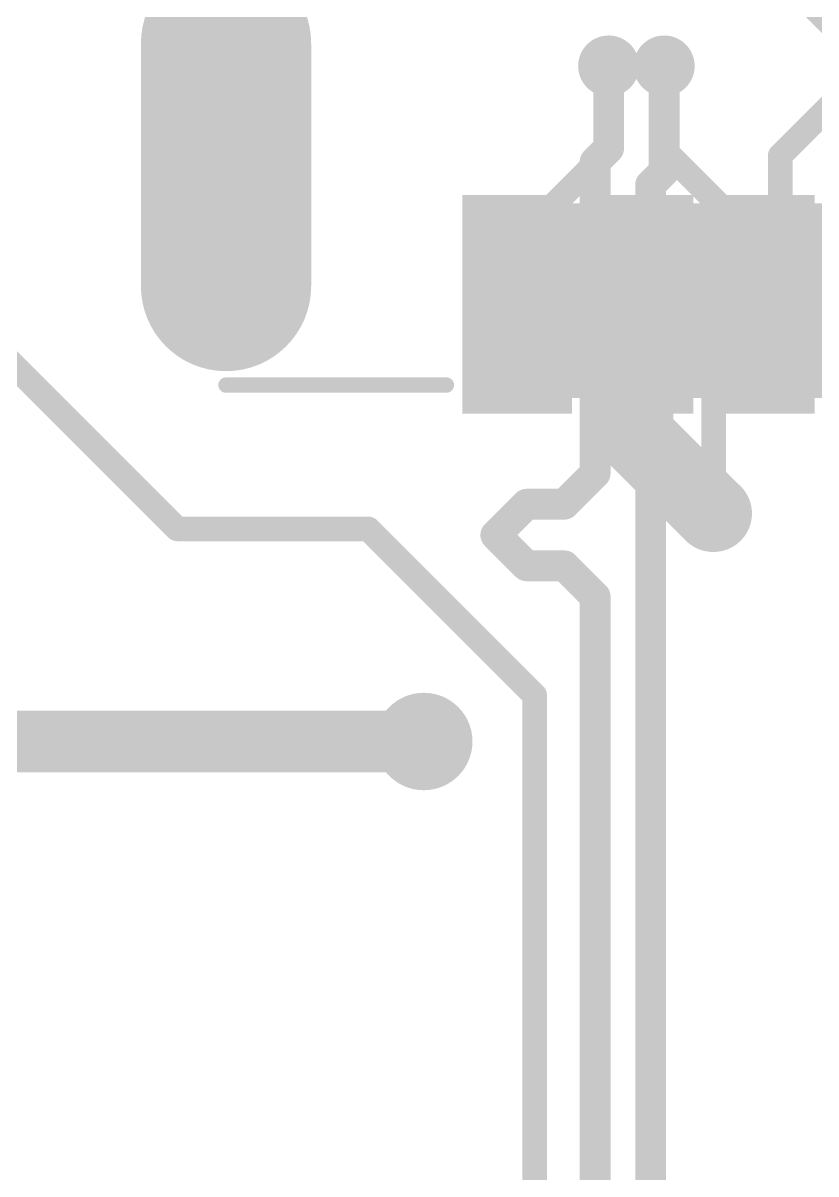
# Model space of a CAD drawing. Header units: millimetres. Extents: x -0.39 to 4.37, y -0.38 to 3.54.
# Drawn here: x 0.994 to 1.2513, y 2.6927 to 3.0661 of the extents above; entities that cross this region are included whole.
import ezdxf

# ---------------------------------------------------------------- set-up
doc = ezdxf.new("R2010")
doc.units = ezdxf.units.MM
doc.header["$MEASUREMENT"] = 0
for name, color, linetype in [('BottomLayer', 5, 'Continuous'), ('BottomPaste', 16, 'Continuous'), ('BottomSolder', 6, 'Continuous'), ('MultiLayer', 9, 'Continuous'), ('PadHoleLayer', 156, 'Continuous'), ('TopLayer', 1, 'Continuous'), ('TopOverlay', 2, 'Continuous'), ('TopPaste', 8, 'Continuous'), ('TopSolder', 216, 'Continuous'), ('ViaHoleLayer', 16, 'Continuous')]:
    doc.layers.add(name, color=color, linetype=linetype)

# ---------------------------------------------------------------- blocks, each defined once
blk = doc.blocks.new('U231_091N_4BLRA00_S_234')
at = {"layer": 'BottomLayer'}
h = blk.add_hatch(color=5, dxfattribs=at)
edge = h.paths.add_edge_path()
edge.add_arc((0.2519685, 0.12303155), 0.023622, 0, 180)
edge.add_line((0.2283465, 0.12303155), (0.2283465, 0.04429124999999999))
edge.add_arc((0.2519685, 0.04429125), 0.023622, 180, 360)
edge.add_line((0.2755905, 0.04429125), (0.2755905, 0.12303155))
at = {"layer": 'BottomSolder'}
h = blk.add_hatch(color=6, dxfattribs=at)
edge = h.paths.add_edge_path()
edge.add_arc((0.2519685, 0.12303155), 0.027622, 0, 180)
edge.add_line((0.2243465, 0.12303155), (0.2243465, 0.04429124999999999))
edge.add_arc((0.2519685, 0.04429125), 0.027622, 180, 360)
edge.add_line((0.2795905, 0.04429125), (0.2795905, 0.12303155))
at = {"layer": 'MultiLayer'}
h = blk.add_hatch(color=9, dxfattribs=at)
edge = h.paths.add_edge_path()
edge.add_arc((0.2519685, 0.12303155), 0.023622, 0, 180)
edge.add_line((0.2283465, 0.12303155), (0.2283465, 0.04429124999999999))
edge.add_arc((0.2519685, 0.04429125), 0.023622, 180, 360)
edge.add_line((0.2755905, 0.04429125), (0.2755905, 0.12303155))
at = {"layer": 'PadHoleLayer'}
h = blk.add_hatch(color=156, dxfattribs=at)
edge = h.paths.add_edge_path()
edge.add_arc((0.2519685, 0.0462598), 0.011811, 180, 360)
edge.add_line((0.2637795, 0.0462598), (0.2637795, 0.121063))
edge.add_arc((0.2519685, 0.121063), 0.011811, 0, 180)
edge.add_line((0.2401575, 0.121063), (0.2401575, 0.04625979999999999))
at = {"layer": 'TopLayer'}
for points in [[(0.06496065, 0.16043305), (0.09251975, 0.16043305), (0.09251975, 0.09744095), (0.06496065, 0.09744095)], [(0.10433075, 0.16043305), (0.13188985, 0.16043305), (0.13188985, 0.09744095), (0.10433075, 0.09744095)], [(0.14370075, 0.16043305), (0.17125985, 0.16043305), (0.17125985, 0.09744095), (0.14370075, 0.09744095)]]:
    blk.add_hatch(color=1, dxfattribs=at).paths.add_polyline_path(points)
h = blk.add_hatch(color=1, dxfattribs=at)
edge = h.paths.add_edge_path()
edge.add_arc((0.2519685, 0.12303155), 0.023622, 0, 180)
edge.add_line((0.2283465, 0.12303155), (0.2283465, 0.04429124999999999))
edge.add_arc((0.2519685, 0.04429125), 0.023622, 180, 360)
edge.add_line((0.2755905, 0.04429125), (0.2755905, 0.12303155))
at = {"layer": 'TopPaste'}
for points in [[(0.06496065, 0.16043305), (0.09251975, 0.16043305), (0.09251975, 0.09744095), (0.06496065, 0.09744095)], [(0.10433075, 0.16043305), (0.13188985, 0.16043305), (0.13188985, 0.09744095), (0.10433075, 0.09744095)], [(0.14370075, 0.16043305), (0.17125985, 0.16043305), (0.17125985, 0.09744095), (0.14370075, 0.09744095)]]:
    blk.add_hatch(color=8, dxfattribs=at).paths.add_polyline_path(points)
at = {"layer": 'TopSolder'}
for points in [[(0.06096065, 0.16443305), (0.09651975, 0.16443305), (0.09651975, 0.09344095), (0.06096065, 0.09344095)], [(0.10033075, 0.16443305), (0.13588985, 0.16443305), (0.13588985, 0.09344095), (0.10033075, 0.09344095)], [(0.13970075, 0.16443305), (0.17525985, 0.16443305), (0.17525985, 0.09344095), (0.13970075, 0.09344095)]]:
    blk.add_hatch(color=216, dxfattribs=at).paths.add_polyline_path(points)
h = blk.add_hatch(color=216, dxfattribs=at)
edge = h.paths.add_edge_path()
edge.add_arc((0.2519685, 0.12303155), 0.027622, 0, 180)
edge.add_line((0.2243465, 0.12303155), (0.2243465, 0.04429124999999999))
edge.add_arc((0.2519685, 0.04429125), 0.027622, 180, 360)
edge.add_line((0.2795905, 0.04429125), (0.2795905, 0.12303155))
at = {"layer": 'TopOverlay', "const_width": 0.005}
blk.add_lwpolyline([(0.2519685, 0.1551575), (0.1804724, 0.1551575)], dxfattribs=at)
at = {"layer": 'TopOverlay', "const_width": 0.0025}
for points in [[(0.1792224, 0.1551575, 1), (0.1817224, 0.1551575, 1)], [(0.2507185, 0.1551575, 1), (0.2532185, 0.1551575, 1)]]:
    blk.add_lwpolyline(points, format="xyb", close=True, dxfattribs=at)
blk = doc.blocks.new('DFN2510_10L_B_243')
at = {"layer": 'BottomLayer'}
for points in [[(-0.027559, 0.043307), (-0.003937, 0.043307), (-0.003937, 0.035433), (-0.027559, 0.035433)], [(0.0039371, 0.043307), (0.0275591, 0.043307), (0.0275591, 0.035433), (0.0039371, 0.035433)], [(-0.027559, 0.0236219), (-0.003937, 0.0236219), (-0.003937, 0.0157479), (-0.027559, 0.0157479)], [(0.0039371, 0.023622), (0.0275591, 0.023622), (0.0275591, 0.015748), (0.0039371, 0.015748)], [(-0.02755905, 0.007874), (0.02755905, 0.007874), (0.02755905, -0.007874), (-0.02755905, -0.007874)], [(-0.027559, -0.0157482), (-0.003937, -0.0157482), (-0.003937, -0.0236222), (-0.027559, -0.0236222)], [(0.0039371, -0.0157481), (0.0275591, -0.0157481), (0.0275591, -0.0236221), (0.0039371, -0.0236221)], [(-0.027559, -0.0354332), (-0.003937, -0.0354332), (-0.003937, -0.0433072), (-0.027559, -0.0433072)], [(0.0039371, -0.0354332), (0.0275591, -0.0354332), (0.0275591, -0.0433072), (0.0039371, -0.0433072)]]:
    blk.add_hatch(color=5, dxfattribs=at).paths.add_polyline_path(points)
at = {"layer": 'BottomPaste'}
for points in [[(-0.027559, 0.043307), (-0.003937, 0.043307), (-0.003937, 0.035433), (-0.027559, 0.035433)], [(0.0039371, 0.043307), (0.0275591, 0.043307), (0.0275591, 0.035433), (0.0039371, 0.035433)], [(-0.027559, 0.0236219), (-0.003937, 0.0236219), (-0.003937, 0.0157479), (-0.027559, 0.0157479)], [(0.0039371, 0.023622), (0.0275591, 0.023622), (0.0275591, 0.015748), (0.0039371, 0.015748)], [(-0.02755905, 0.007874), (0.02755905, 0.007874), (0.02755905, -0.007874), (-0.02755905, -0.007874)], [(-0.027559, -0.0157482), (-0.003937, -0.0157482), (-0.003937, -0.0236222), (-0.027559, -0.0236222)], [(0.0039371, -0.0157481), (0.0275591, -0.0157481), (0.0275591, -0.0236221), (0.0039371, -0.0236221)], [(-0.027559, -0.0354332), (-0.003937, -0.0354332), (-0.003937, -0.0433072), (-0.027559, -0.0433072)], [(0.0039371, -0.0354332), (0.0275591, -0.0354332), (0.0275591, -0.0433072), (0.0039371, -0.0433072)]]:
    blk.add_hatch(color=16, dxfattribs=at).paths.add_polyline_path(points)
at = {"layer": 'BottomSolder'}
for points in [[(-0.031559, 0.047307), (6.3e-05, 0.047307), (6.3e-05, 0.031433), (-0.031559, 0.031433)], [(-6.29e-05, 0.047307), (0.0315591, 0.047307), (0.0315591, 0.031433), (-6.29e-05, 0.031433)], [(-0.031559, 0.0276219), (6.3e-05, 0.0276219), (6.3e-05, 0.0117479), (-0.031559, 0.0117479)], [(-6.29e-05, 0.027622), (0.0315591, 0.027622), (0.0315591, 0.011748), (-6.29e-05, 0.011748)], [(-0.03155905, 0.011874), (0.03155905, 0.011874), (0.03155905, -0.011874), (-0.03155905, -0.011874)], [(-0.031559, -0.0117482), (6.3e-05, -0.0117482), (6.3e-05, -0.0276222), (-0.031559, -0.0276222)], [(-6.29e-05, -0.0117481), (0.0315591, -0.0117481), (0.0315591, -0.0276221), (-6.29e-05, -0.0276221)], [(-0.031559, -0.0314332), (6.3e-05, -0.0314332), (6.3e-05, -0.0473072), (-0.031559, -0.0473072)], [(-6.29e-05, -0.0314332), (0.0315591, -0.0314332), (0.0315591, -0.0473072), (-6.29e-05, -0.0473072)]]:
    blk.add_hatch(color=6, dxfattribs=at).paths.add_polyline_path(points)

msp = doc.modelspace()

# ---------------------------------------------------------------- hatches: boundary and pattern name
at = {"layer": 'BottomLayer'}
h = msp.add_hatch(color=5, dxfattribs=at)
edge = h.paths.add_edge_path()
edge.add_arc((1.184, 3.0522006), 0.0059055, 0, 360)
h = msp.add_hatch(color=5, dxfattribs=at)
edge = h.paths.add_edge_path()
edge.add_arc((1.202, 3.0522006), 0.0059055, 0, 360)
h = msp.add_hatch(color=5, dxfattribs=at)
edge = h.paths.add_edge_path()
edge.add_arc((1.218, 2.907), 0.0059055, 0, 360)
h = msp.add_hatch(color=5, dxfattribs=at)
edge = h.paths.add_edge_path()
edge.add_arc((1.124, 2.833), 0.011811, 0, 360)
at = {"layer": 'BottomSolder'}
h = msp.add_hatch(color=6, dxfattribs=at)
edge = h.paths.add_edge_path()
edge.add_arc((1.184, 3.0522006), 0.0099055, 0, 360)
h = msp.add_hatch(color=6, dxfattribs=at)
edge = h.paths.add_edge_path()
edge.add_arc((1.202, 3.0522006), 0.0099055, 0, 360)
h = msp.add_hatch(color=6, dxfattribs=at)
edge = h.paths.add_edge_path()
edge.add_arc((1.218, 2.907), 0.0099055, 0, 360)
h = msp.add_hatch(color=6, dxfattribs=at)
edge = h.paths.add_edge_path()
edge.add_arc((1.124, 2.833), 0.015811, 0, 360)
at = {"layer": 'TopLayer'}
h = msp.add_hatch(color=1, dxfattribs=at)
edge = h.paths.add_edge_path()
edge.add_arc((1.184, 3.0522006), 0.0059055, 0, 360)
h = msp.add_hatch(color=1, dxfattribs=at)
edge = h.paths.add_edge_path()
edge.add_arc((1.202, 3.0522006), 0.0059055, 0, 360)
h = msp.add_hatch(color=1, dxfattribs=at)
edge = h.paths.add_edge_path()
edge.add_arc((1.218, 2.907), 0.0059055, 0, 360)
h = msp.add_hatch(color=1, dxfattribs=at)
edge = h.paths.add_edge_path()
edge.add_arc((1.124, 2.833), 0.011811, 0, 360)
at = {"layer": 'TopSolder'}
h = msp.add_hatch(color=216, dxfattribs=at)
edge = h.paths.add_edge_path()
edge.add_arc((1.184, 3.0522006), 0.0099055, 0, 360)
h = msp.add_hatch(color=216, dxfattribs=at)
edge = h.paths.add_edge_path()
edge.add_arc((1.202, 3.0522006), 0.0099055, 0, 360)
h = msp.add_hatch(color=216, dxfattribs=at)
edge = h.paths.add_edge_path()
edge.add_arc((1.218, 2.907), 0.0099055, 0, 360)
h = msp.add_hatch(color=216, dxfattribs=at)
edge = h.paths.add_edge_path()
edge.add_arc((1.124, 2.833), 0.015811, 0, 360)
at = {"layer": 'ViaHoleLayer'}
h = msp.add_hatch(color=16, dxfattribs=at)
edge = h.paths.add_edge_path()
edge.add_arc((1.184, 3.0522006), 0.003937, 0, 360)
h = msp.add_hatch(color=16, dxfattribs=at)
edge = h.paths.add_edge_path()
edge.add_arc((1.202, 3.0522006), 0.003937, 0, 360)
h = msp.add_hatch(color=16, dxfattribs=at)
edge = h.paths.add_edge_path()
edge.add_arc((1.218, 2.907), 0.003937, 0, 360)
h = msp.add_hatch(color=16, dxfattribs=at)
edge = h.paths.add_edge_path()
edge.add_arc((1.124, 2.833), 0.0059055, 0, 360)

# ---------------------------------------------------------------- linework, layer by layer
at = {"layer": 'BottomLayer'}
for points, const_width in [([(1.184, 3.0254792), (1.184, 3.0522006)], 0.01), ([(1.202, 3.0180234), (1.202, 3.0522006)], 0.01), ([(1.239665, 3.0231162), (1.2566737, 3.0401249)], 0.008), ([(1.1796098, 3.021089), (1.184, 3.0254792)], 0.01), ([(0.921559, 3.024441), (1.044, 2.902)], 0.008), ([(1.1796098, 2.9926647), (1.1796098, 3.021089)], 0.01), ([(1.239665, 2.9779168), (1.239665, 3.0231162)], 0.008), ([(1.1976098, 3.0136332), (1.202, 3.0180234)], 0.01), ([(1.1976098, 2.9926647), (1.1976098, 3.0136332)], 0.01), ([(1.1787673, 2.9918222), (1.1796098, 2.9926647)], 0.01), ([(1.1787673, 2.9760742), (1.1787673, 2.9918222)], 0.01), ([(1.1976098, 2.9926647), (1.1984523, 2.9918222)], 0.01), ([(1.1984523, 2.9760742), (1.1984523, 2.9918222)], 0.01), ([(1.1787673, 2.9760742), (1.1796098, 2.9752317)], 0.01), ([(1.1976098, 2.9752317), (1.1984523, 2.9760742)], 0.01), ([(1.2378224, 2.9760742), (1.239665, 2.9779168)], 0.008), ([(1.1796098, 2.926), (1.1796098, 2.9752317)], 0.01), ([(1.1976098, 2.83), (1.1976098, 2.9752317)], 0.01), ([(1.2180687, 2.9760055), (1.2181373, 2.9760741)], 0.008), ([(1.2180687, 2.9070687), (1.2180687, 2.9760055)], 0.008), ([(1.2378224, 2.9603262), (1.2378224, 2.9760742)], 0.008), ([(1.1796098, 2.9200005), (1.1796098, 2.926)], 0.01), ([(1.1696098, 2.9100005), (1.1796098, 2.9200005)], 0.01), ([(1.1473787, 2.9000005), (1.1573787, 2.9100005)], 0.01), ([(1.1573787, 2.9100005), (1.1696098, 2.9100005)], 0.01), ([(1.218, 2.907), (1.2180687, 2.9070687)], 0.008), ([(1.044, 2.902), (1.106, 2.902)], 0.008), ([(1.106, 2.902), (1.16, 2.848)], 0.008), ([(1.1473787, 2.9000005), (1.1573787, 2.8900005)], 0.01), ([(1.1573787, 2.8900005), (1.1696098, 2.8900005)], 0.01), ([(1.1696098, 2.8900005), (1.1796098, 2.8800005)], 0.01), ([(1.1796098, 2.875), (1.1796098, 2.8800005)], 0.01), ([(1.1796098, 2.83), (1.1796098, 2.875)], 0.01), ([(1.16, 2.283), (1.16, 2.848)], 0.008), ([(0.716, 2.833), (1.124, 2.833)], 0.02), ([(1.1796098, 2.6752134), (1.1796098, 2.83)], 0.01), ([(1.1976098, 2.6752134), (1.1976098, 2.83)], 0.01)]:
    msp.add_lwpolyline(points, dxfattribs=dict(at, const_width=const_width))
for points, const_width in [([(1.1815, 3.0522006, 1), (1.1865, 3.0522006, 1)], 0.005), ([(1.1995, 3.0522006, 1), (1.2045, 3.0522006, 1)], 0.005), ([(1.1815, 3.0254792, 1), (1.1865, 3.0254792, 1)], 0.005), ([(1.1815, 3.0254792, 1), (1.1865, 3.0254792, 1)], 0.005), ([(1.1771098, 3.021089, 1), (1.1821098, 3.021089, 1)], 0.005), ([(1.1771098, 3.021089, 1), (1.1821098, 3.021089, 1)], 0.005), ([(1.237665, 3.0231162, 1), (1.241665, 3.0231162, 1)], 0.004), ([(1.237665, 3.0231162, 1), (1.241665, 3.0231162, 1)], 0.004), ([(1.1995, 3.0180234, 1), (1.2045, 3.0180234, 1)], 0.005), ([(1.1995, 3.0180234, 1), (1.2045, 3.0180234, 1)], 0.005), ([(1.1951098, 3.0136332, 1), (1.2001098, 3.0136332, 1)], 0.005), ([(1.1951098, 3.0136332, 1), (1.2001098, 3.0136332, 1)], 0.005), ([(1.1762673, 2.9918222, 1), (1.1812673, 2.9918222, 1)], 0.005), ([(1.1762673, 2.9918222, 1), (1.1812673, 2.9918222, 1)], 0.005), ([(1.1771098, 2.9926647, 1), (1.1821098, 2.9926647, 1)], 0.005), ([(1.1771098, 2.9926647, 1), (1.1821098, 2.9926647, 1)], 0.005), ([(1.1951098, 2.9926647, 1), (1.2001098, 2.9926647, 1)], 0.005), ([(1.1951098, 2.9926647, 1), (1.2001098, 2.9926647, 1)], 0.005), ([(1.1959523, 2.9918222, 1), (1.2009523, 2.9918222, 1)], 0.005), ([(1.1959523, 2.9918222, 1), (1.2009523, 2.9918222, 1)], 0.005), ([(1.1762673, 2.9760742, 1), (1.1812673, 2.9760742, 1)], 0.005), ([(1.1762673, 2.9760742, 1), (1.1812673, 2.9760742, 1)], 0.005), ([(1.1959523, 2.9760742, 1), (1.2009523, 2.9760742, 1)], 0.005), ([(1.1959523, 2.9760742, 1), (1.2009523, 2.9760742, 1)], 0.005), ([(1.237665, 2.9779168, 1), (1.241665, 2.9779168, 1)], 0.004), ([(1.237665, 2.9779168, 1), (1.241665, 2.9779168, 1)], 0.004), ([(1.1771098, 2.9752317, 1), (1.1821098, 2.9752317, 1)], 0.005), ([(1.1771098, 2.9752317, 1), (1.1821098, 2.9752317, 1)], 0.005), ([(1.1951098, 2.9752317, 1), (1.2001098, 2.9752317, 1)], 0.005), ([(1.1951098, 2.9752317, 1), (1.2001098, 2.9752317, 1)], 0.005), ([(1.2160687, 2.9760055, 1), (1.2200687, 2.9760055, 1)], 0.004), ([(1.2160687, 2.9760055, 1), (1.2200687, 2.9760055, 1)], 0.004), ([(1.2161373, 2.9760741, 1), (1.2201373, 2.9760741, 1)], 0.004), ([(1.2358224, 2.9760742, 1), (1.2398224, 2.9760742, 1)], 0.004), ([(1.2358224, 2.9760742, 1), (1.2398224, 2.9760742, 1)], 0.004), ([(1.2358224, 2.9603262, 1), (1.2398224, 2.9603262, 1)], 0.004), ([(1.1771098, 2.926, 1), (1.1821098, 2.926, 1)], 0.005), ([(1.1771098, 2.926, 1), (1.1821098, 2.926, 1)], 0.005), ([(1.1771098, 2.9200005, 1), (1.1821098, 2.9200005, 1)], 0.005), ([(1.1771098, 2.9200005, 1), (1.1821098, 2.9200005, 1)], 0.005), ([(1.1548787, 2.9100005, 1), (1.1598787, 2.9100005, 1)], 0.005), ([(1.1548787, 2.9100005, 1), (1.1598787, 2.9100005, 1)], 0.005), ([(1.1671098, 2.9100005, 1), (1.1721098, 2.9100005, 1)], 0.005), ([(1.1671098, 2.9100005, 1), (1.1721098, 2.9100005, 1)], 0.005), ([(1.216, 2.907, 1), (1.22, 2.907, 1)], 0.004), ([(1.2160687, 2.9070687, 1), (1.2200687, 2.9070687, 1)], 0.004), ([(1.2160687, 2.9070687, 1), (1.2200687, 2.9070687, 1)], 0.004), ([(1.042, 2.902, 1), (1.046, 2.902, 1)], 0.004), ([(1.042, 2.902, 1), (1.046, 2.902, 1)], 0.004), ([(1.104, 2.902, 1), (1.108, 2.902, 1)], 0.004), ([(1.104, 2.902, 1), (1.108, 2.902, 1)], 0.004), ([(1.1448787, 2.9000005, 1), (1.1498787, 2.9000005, 1)], 0.005), ([(1.1448787, 2.9000005, 1), (1.1498787, 2.9000005, 1)], 0.005), ([(1.1548787, 2.8900005, 1), (1.1598787, 2.8900005, 1)], 0.005), ([(1.1548787, 2.8900005, 1), (1.1598787, 2.8900005, 1)], 0.005), ([(1.1671098, 2.8900005, 1), (1.1721098, 2.8900005, 1)], 0.005), ([(1.1671098, 2.8900005, 1), (1.1721098, 2.8900005, 1)], 0.005), ([(1.1771098, 2.8800005, 1), (1.1821098, 2.8800005, 1)], 0.005), ([(1.1771098, 2.8800005, 1), (1.1821098, 2.8800005, 1)], 0.005), ([(1.1771098, 2.875, 1), (1.1821098, 2.875, 1)], 0.005), ([(1.1771098, 2.875, 1), (1.1821098, 2.875, 1)], 0.005), ([(1.158, 2.848, 1), (1.162, 2.848, 1)], 0.004), ([(1.158, 2.848, 1), (1.162, 2.848, 1)], 0.004), ([(1.119, 2.833, 1), (1.129, 2.833, 1)], 0.01), ([(1.1771098, 2.83, 1), (1.1821098, 2.83, 1)], 0.005), ([(1.1771098, 2.83, 1), (1.1821098, 2.83, 1)], 0.005), ([(1.1951098, 2.83, 1), (1.2001098, 2.83, 1)], 0.005), ([(1.1951098, 2.83, 1), (1.2001098, 2.83, 1)], 0.005)]:
    msp.add_lwpolyline(points, format="xyb", close=True, dxfattribs=dict(at, const_width=const_width))
at = {"layer": 'TopLayer'}
for points, const_width in [([(1.2441764, 3.086), (1.3118225, 3.0183539)], 0.02), ([(1.184, 3.025), (1.184, 3.0522006)], 0.008), ([(1.202, 3.0250001), (1.202, 3.0522006)], 0.008), ([(1.1641218, 3.0051218), (1.184, 3.025)], 0.008), ([(1.202, 3.0250001), (1.2233027, 3.0036974)], 0.008), ([(1.1641218, 2.9846648), (1.1641218, 3.0051218)], 0.008), ([(1.2233027, 2.9846648), (1.2233027, 3.0036974)], 0.008), ([(1.1543422, 2.9748852), (1.1641218, 2.9846648)], 0.008), ([(1.2233027, 2.9846648), (1.2330823, 2.9748852)], 0.008), ([(1.1924326, 2.9736056), (1.1937122, 2.9748852)], 0.025), ([(1.1924326, 2.9324326), (1.1924326, 2.9736056)], 0.025), ([(1.2330823, 2.9571687), (1.2330823, 2.9748852)], 0.008), ([(1.1924326, 2.9324326), (1.2178652, 2.907)], 0.025), ([(1.2178652, 2.907), (1.218, 2.907)], 0.025)]:
    msp.add_lwpolyline(points, dxfattribs=dict(at, const_width=const_width))
for points, const_width in [([(1.182, 3.0522006, 1), (1.186, 3.0522006, 1)], 0.004), ([(1.2, 3.0522006, 1), (1.204, 3.0522006, 1)], 0.004), ([(1.182, 3.025, 1), (1.186, 3.025, 1)], 0.004), ([(1.182, 3.025, 1), (1.186, 3.025, 1)], 0.004), ([(1.2, 3.0250001, 1), (1.204, 3.0250001, 1)], 0.004), ([(1.2, 3.0250001, 1), (1.204, 3.0250001, 1)], 0.004), ([(1.1621218, 3.0051218, 1), (1.1661218, 3.0051218, 1)], 0.004), ([(1.1621218, 3.0051218, 1), (1.1661218, 3.0051218, 1)], 0.004), ([(1.2213027, 3.0036974, 1), (1.2253027, 3.0036974, 1)], 0.004), ([(1.2213027, 3.0036974, 1), (1.2253027, 3.0036974, 1)], 0.004), ([(1.1621218, 2.9846648, 1), (1.1661218, 2.9846648, 1)], 0.004), ([(1.1621218, 2.9846648, 1), (1.1661218, 2.9846648, 1)], 0.004), ([(1.2213027, 2.9846648, 1), (1.2253027, 2.9846648, 1)], 0.004), ([(1.2213027, 2.9846648, 1), (1.2253027, 2.9846648, 1)], 0.004), ([(1.1861826, 2.9736056, 1), (1.1986826, 2.9736056, 1)], 0.0125), ([(1.1861826, 2.9736056, 1), (1.1986826, 2.9736056, 1)], 0.0125), ([(1.1874622, 2.9748852, 1), (1.1999622, 2.9748852, 1)], 0.0125), ([(1.1523422, 2.9748852, 1), (1.1563422, 2.9748852, 1)], 0.004), ([(1.2310823, 2.9748852, 1), (1.2350823, 2.9748852, 1)], 0.004), ([(1.2310823, 2.9748852, 1), (1.2350823, 2.9748852, 1)], 0.004), ([(1.2310823, 2.9571687, 1), (1.2350823, 2.9571687, 1)], 0.004), ([(1.1861826, 2.9324326, 1), (1.1986826, 2.9324326, 1)], 0.0125), ([(1.1861826, 2.9324326, 1), (1.1986826, 2.9324326, 1)], 0.0125), ([(1.2116152, 2.907, 1), (1.2241152, 2.907, 1)], 0.0125), ([(1.2116152, 2.907, 1), (1.2241152, 2.907, 1)], 0.0125), ([(1.21175, 2.907, 1), (1.22425, 2.907, 1)], 0.0125)]:
    msp.add_lwpolyline(points, format="xyb", close=True, dxfattribs=dict(at, const_width=const_width))

# ---------------------------------------------------------------- block references
for name, p, rotation in [('U231_091N_4BLRA00_S_234', (1.3118225, 3.1038222), 180), ('DFN2510_10L_B_243', (1.2181373, 2.9760741), 90)]:
    msp.add_blockref(name, p, dxfattribs=dict(rotation=rotation))

doc.saveas('drawing.dxf')
